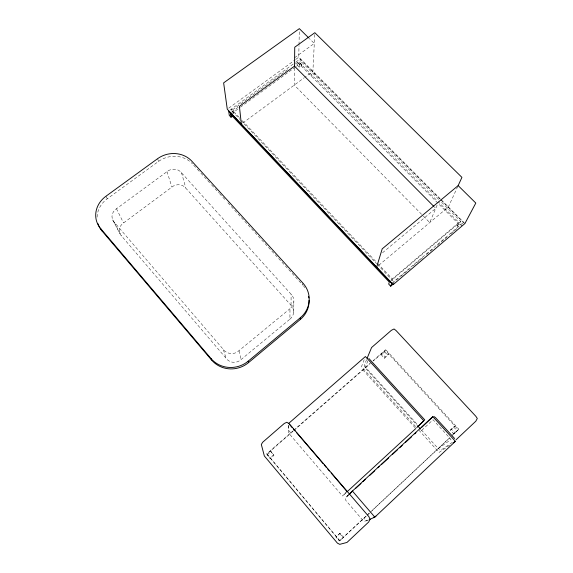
<?xml version="1.0" encoding="UTF-8"?>
<svg xmlns="http://www.w3.org/2000/svg" width="573" height="573" viewBox="0 0 573 573"><rect width="100%" height="100%" fill="white"/><g stroke="black" fill="none" stroke-linecap="round" stroke-linejoin="round"><path stroke-width="0.43" stroke-dasharray="2.87 2.15" d="M289.924 319.168L291.184 317.972A9.863 9.469 -3 0 0 292.087 306.469L184.671 186.905A9.49 8.531 -11.5 0 0 173.282 186.082L122.192 223.979A9.762 8.774 -18.4 0 0 120.495 234.751L227.438 359.844A10.135 9.77 -23.1 0 0 239.693 360.704L289.924 319.168L289.974 308.704L291.299 307.457A10.3 9.841 -2.4 0 0 292.23 295.51L180.309 171.463A9.899 8.824 -11.1 0 0 168.433 170.596L115.058 209.804A10.185 9.089 -17.8 0 0 113.246 220.97L224.659 350.998A10.593 10.178 -21.3 0 0 237.473 351.901L289.974 308.704M291.027 305.123L291.127 294.107M294.493 67.879L294.293 85.076L421.578 214.302M295.475 63.932L297.631 62.357L297.573 65.465L299.342 67.242L301.828 65.415L301.914 62.314L296.535 66.239M464.918 223.542L298.769 57.214L298.999 45.611M299.02 44.715L299.307 30.433M293.67 312.349L293.885 301.62M299.342 67.242L299.443 62.579L295.84 65.207M295.869 62.092L300.173 58.962L300.066 63.646L301.828 65.415M311.583 76.359L311.655 74.827M314.742 34.495L312.894 71.36L305.022 77.162M302.938 283.134L302.838 285.125L226.686 201.46M314.083 74.511L314.169 72.972M288.434 425.087L288.441 431.648L289.215 433.704L342.446 496.003L344.702 493.962M392.018 279.918L392.383 278.951L458.88 222.517L438.173 201.739M393.322 283.957L394.052 282.059L400.14 276.888M364.199 359.658L361.484 366.67L416.091 427.057M366.541 359.715L364.235 365.495L365.051 367.744L416.943 425.073M367.887 360.789L365.33 367.057L417.423 424.586M437.106 205.191L429.729 222.575L422.208 214.939M445.192 210.484L445.722 209.317M447.699 208.379L448.236 207.204M457.791 186.404L448.358 206.96L376.64 267.075M381.289 354.816L381.962 353.369L385.128 356.829L384.44 358.254L381.289 354.816L384.676 351.851L385.715 349.645L458.901 429.234L452.448 435.287M384.44 358.254L387.821 355.274L388.537 353.835L385.128 356.829M458.171 226.894L457.161 225.877L458.88 222.517M457.161 225.877L459.653 223.764L460.814 221.515L441.396 202.061M440.651 199.605L463.435 222.424L461.666 225.791L459.653 223.764M346.916 491.398L343.779 494.814L346.665 492.157M348.241 494.993L345.927 497.321L348.549 494.907M348.613 494.7L345.526 498.567L345.82 500.422L363.124 520.671L364.901 521.208L367.973 519.847M339.331 540.948L343.478 537.324L340.118 533.327L339.717 533.499L336 536.973L339.331 540.948L366.491 515.879M450.306 430.151L454.912 426.04L450.306 430.151L453.637 433.79L458.901 429.234M369.435 512.985L339.725 540.84L266.925 454.138L293.433 430.917M372.027 510.557L449.784 437.657M452.362 435.236L458.271 429.7L385.364 350.382L373.31 360.947M367.143 515.263L369.743 512.828M370.394 512.212L449.862 437.708M421.714 430.344L433.038 419.744L451.066 439.484L438.245 448.602L421.714 430.344L420.023 429.85M340.118 533.327L336 536.973M267.09 454.89L270.807 451.639L270.671 450.858L273.944 455.37L270.227 458.629L267.09 454.89L266.846 453.752L292.774 431.046M273.83 454.618L270.091 457.906L270.227 458.629M293.44 430.459L370.387 363.074M373.052 360.739L385.715 349.645M294.107 430.33L369.986 363.862M391.76 283.37L463.435 222.424M400.821 276.308L410.289 268.257M412.99 265.951L422.459 257.9M426.52 254.448L433.962 248.123M437.342 245.244L446.811 237.186M450.865 233.741L458.307 227.409M390.027 281.608L460.814 221.515M382.535 252.779L435.759 208.371L434.499 207.104M242.787 123.052L304.306 77.692M453.637 433.79L454.862 432.894L451.503 429.227M97.088 217.138A25.191 22.483 -17.8 0 1 107.266 198.767L158.528 161.428A24.474 21.831 -11.1 0 1 192.507 163.914M230.024 110.066L295.152 62.615M287.574 69.691L231.542 110.553L240.073 119.564M231.8 111.943L238.175 107.294M231.327 113.869L239.772 107.695M240.495 107.172L295.811 66.762M294.615 57.723L314.291 43.426L309.305 38.498M228.713 108.175L295.159 59.843M295.876 59.313L298.769 57.214M452.355 442.356L442.814 448.917L440.515 449.726L438.245 448.602M449.705 445.192L439.054 452.448L418.834 430.094M368.511 519.919L366.14 520.957L363.884 518.321M300.173 58.962L440.014 198.974M301.914 62.314L438.875 199.54M299.443 62.579L437.543 201.109M297.631 62.357L460.334 225.683M239.278 117.458L231.356 109.099L231.907 113.433M242.35 120.702L377.013 262.735M377.628 263.387L392.383 278.951M240.689 120.215L376.64 263.687M377.256 264.332L394.052 282.059M384.676 351.851L387.821 355.274M453.687 426.992L457.018 430.624M193.703 165.232L196.704 168.519M197.298 169.178L200.299 172.473M200.901 173.132L211.093 184.334M211.695 184.993L218.886 192.893M219.488 193.552L226.084 200.801M362.73 369.771L415.819 428.518M290.755 432.816L288.642 430.344L288.634 425.159M270.807 451.639L273.944 455.37M339.717 533.499L343.055 537.453M266.846 453.752L339.925 540.783M112.68 219.917L119.95 233.734M114.228 222.295L121.433 236.033M105.962 196.217L107.266 198.767M116.434 208.665L123.503 222.876M157.618 158.671L158.528 161.428M166.972 171.535L171.886 186.991M223.37 349.688L226.206 358.583M181.476 172.595L185.802 188.001M239.005 350.791L241.161 359.636M233.125 110.976L233.669 115.288M303.368 285.726A25.47 24.345 -2.4 0 1 304.836 287.632"/><path stroke-width="0.86" d="M433.876 206.473L294.515 66.16L294.737 47.215L314.828 32.704L461.931 177.379L458.156 185.609L382.212 248.84L376.64 267.075M300.288 319.469L300.374 317.707A25.663 24.503 -2.4 0 0 302.938 283.134L191.826 161.171A24.653 21.96 -11 0 0 157.618 158.671L105.962 196.217A25.377 22.626 -17.7 0 0 100.569 228.477L101.922 230.833L211.566 360.009A26.2 25.169 -21.4 0 0 248.532 362.616L300.288 319.469A25.47 24.345 -2.4 0 0 309.055 300.309M230.661 114.356L389.361 282.174L388.666 284.065L390.686 286.206L391.76 283.37L228.699 111.033L229.286 115.352L231.041 117.214L232.351 116.247M367.2 358.061L371.583 347.532L391.388 330.299L394.052 328.974L396.144 330.635L475.812 416.256L477.302 418.462L475.819 421.205L456.029 439.835M348.821 494.413L432.837 416.664L455.385 441.325L374.842 517.147L370.094 519.224M416.693 427.723L423.748 420.711L365.402 356.542L288.634 423.433M418.619 425.904L424.729 419.851L368.847 358.44M421.384 427.651L432.837 416.664M349.201 494.306L351.822 491.885M355.747 488.26L360.99 483.433M362.953 481.621L365.574 479.207M369.506 475.583L374.742 470.748M378.015 467.733L379.326 466.522M381.289 464.71L388.494 458.071M392.426 454.446L397.662 449.619M399.632 447.807L402.246 445.386M405.519 442.37L411.414 436.934M414.694 433.919L415.998 432.708M347.059 491.799L415.819 428.518M390.686 286.206L393.322 283.957M100.569 228.477L210.979 358.519A26.394 25.348 -21.1 0 0 248.224 361.148L300.374 317.707M294.515 66.16L239.407 106.385L241.355 124.112M453.25 442.779L455.385 441.325M375.909 516.144L373.352 517.476M433.976 416.564L435.408 417.516L454.625 438.517M308.689 37.882L299.342 28.65L223.635 82.87L227.273 109.228L393.214 284.588L464.918 223.542L475.812 203.064L458.156 185.609M417.538 425.732L420.525 429.027M352.295 490.918L374.842 517.147M289.802 424.794L292.13 427.508M293.297 428.869L295.045 430.91M296.793 432.944L323.022 463.528M324.189 464.889L326.517 467.611M327.684 468.965L329.432 471.006M331.18 473.047L346.916 491.398M210.979 358.519L211.566 360.009M248.224 361.148L248.532 362.616M230.475 112.91L231.041 117.214M308.589 296.37A25.47 24.345 -2.4 0 1 308.854 297.931M101.922 230.833A25.191 22.483 -17.8 0 1 97.99 223.714M370.051 519.324L368.661 522.046L346.98 542.445L339.739 544.35L337.411 543.14L264.332 455.95L261.324 444.469L262.656 442.27L284.287 423.461L286.844 422.265L289.258 423.805L368.883 516.645L370.051 519.324"/></g></svg>
